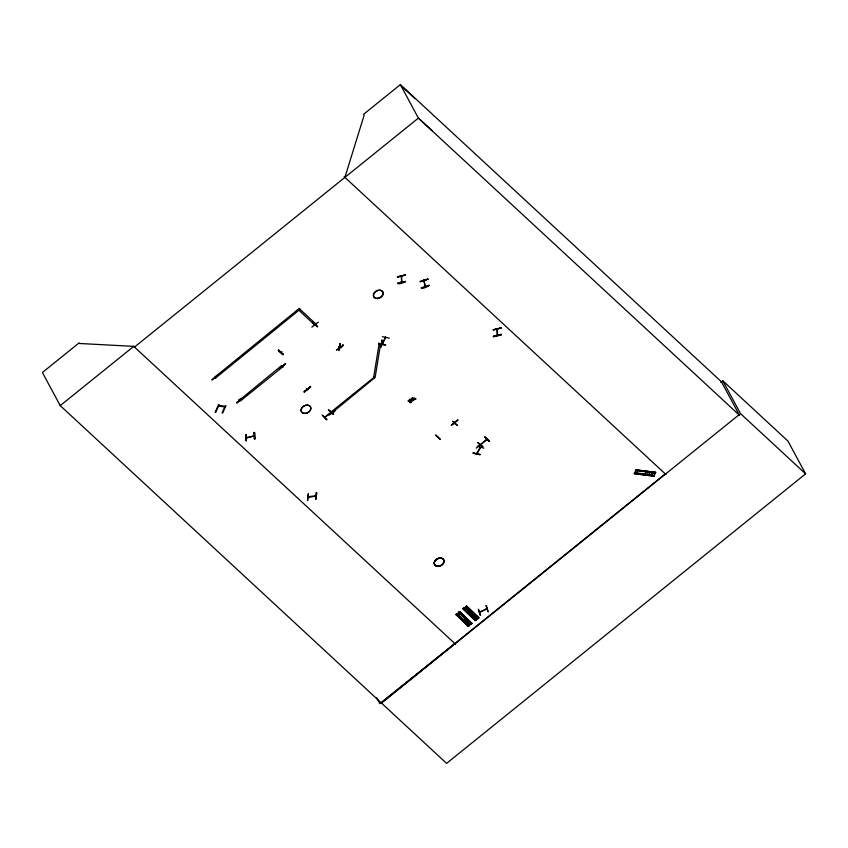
<?xml version="1.0" encoding="UTF-8"?>
<svg xmlns="http://www.w3.org/2000/svg" width="848" height="848" viewBox="0 0 848 848"><rect width="100%" height="100%" fill="white"/><g stroke="black" fill="none" stroke-linecap="round" stroke-linejoin="round"><path stroke-width="1.27" d="M282.914 354.676L278.367 350.341L282.914 354.697L283.126 354.135M283.19 354.411L278.568 349.842M634.315 473.64L636.053 469.824L655.705 472.336L653.967 476.152L634.315 473.64L653.978 476.152M634.611 472.548L654.285 475.484M635.544 470.534L655.419 473.004M654.02 475.792L634.325 473.184L654.041 475.76L654.486 474.986M655.483 472.41L635.862 470.28M476.979 453.712L476.979 453.118M308.28 493.716L307.58 500.596L308.333 493.949M315.011 495.624C317.396 496.97 311.015 495.296 308.312 497.129M315.901 499.143L316.707 492.593L315.859 499.207L316.124 492.391M423.926 280.783L423.724 280.158M425.41 286.688L423.746 280.222M480.413 615.044L478.389 609.214L480.095 615.192M281.25 352.28L281.716 351.825L281.07 352.333M314.364 325.166L314.894 324.784M331.059 412.531L324.583 417.428L330.964 412.319M486.222 439.783L486.985 439.529L476.216 448.157M246.196 434.547L246.185 441.066L245.856 434.653M338.967 350.298L340.26 343.663M401.549 276.618L401.528 276.056M401.772 282.426L401.189 276.215M497.543 335.331L497.331 329.141M374.286 378.081L332.109 412.679L331.218 411.852L373.618 377.667L379.067 344.118M373.396 377.254L375.123 377.53L380.582 343.981M340.355 343.694L338.628 350.372L340.207 343.429M339.9 346.853L340.589 346.843L339.751 346.864M380.445 343.663C382.077 343.419 380.01 344.362 380.18 343.334M380.402 346.768L380.985 347.012L382.268 340.366L381.695 340.133M455.153 423.661L454.878 423.883M397.405 276.904L405.259 275.038M501.073 328.123L493.229 329.978L501.062 327.773M501.041 328.028L493.091 329.681M401.168 276.172L401.062 276.49M401.751 282.363L401.539 276.172M496.939 329.236L497.246 335.49M635.587 470.619L635.83 469.898L655.674 472.431M378.537 343.588C394.585 345.878 379.003 345.454 378.6 343.027M215.837 377.657L215.424 377.296L215.657 377.911M239.306 399.896L239.316 399.238M239.963 400.012L239.549 399.62L239.698 400.192M282.32 366.41L282.819 366.887L282.278 365.753M282.532 366.23L282.66 366.855M315.7 324.911L314.279 325.208M338.946 346.737L339.635 347.553L339.179 347.118M332.278 412.276L331.557 411.98L332.109 412.679M332.236 412.234L331.589 411.46M454.634 422.961L455.323 423.088M479.449 445.412L478.781 445.221L479.29 445.698M344.903 177.38L364.142 115.222L363.622 114.268L400.373 84.63L721.478 381.833L738.258 412.997M473.057 453.277L480.148 454.634L473.279 452.959M480.085 454.645L473.205 453.012M476.629 453.701L480.244 447.426M480.593 447.511L476.873 453.754M456.044 614.609L468.361 626.28L456.023 614.609L459.733 611.684L471.976 623.428L459.669 611.758L459.044 612.256L471.35 623.916M456.521 614.238L457.146 613.719L469.41 625.421L468.764 625.951L456.171 614.217L468.467 626.025L456.256 614.291M457.136 613.74L456.648 614.122L469.008 625.75L468.319 626.301M468.446 625.909L471.944 623.439L470.884 624.266L458.609 612.585L459.118 612.171M471.53 623.768L459.425 611.779L471.742 623.45L471.382 623.884M463.156 608.599L466.718 606.055L478.982 617.757L475.272 620.672L463.008 608.991L463.708 608.44L475.982 620.121L463.623 608.493L464.132 608.09L476.364 619.835L464.132 608.09M465.594 606.956L466.442 606.14L478.569 618.086L477.869 618.637L465.616 606.956L477.89 618.637M465.753 606.68L466.358 606.066L478.654 617.874M475.357 620.619L463.146 608.599M475.707 620.344L463.432 608.663M475.919 620.174L463.771 608.101M478.632 617.747L478.336 618.287L466.093 606.553M479.979 447.882L480.636 447.373M218.498 406.16L215.763 412.308L215.18 412.234L218.593 404.57L219.176 404.644L218.795 405.492L225.123 406.266L225.939 405.662L222.664 413.018L222.081 412.944L224.762 406.923L218.816 406.16M636.339 473.449L637.834 470.142M644.883 474.541L646.388 471.244M646.886 474.795L648.381 471.499M648.656 475.018L650.151 471.721M650.649 475.272L652.144 471.976M651.985 475.442L653.479 472.145M435.713 435.13L440.366 439.412L435.777 435.13M486.01 608.811L486.328 609.023M315.318 324.89L315.541 324.71M307.75 389.794L307.697 389.518M254.22 435.967L246.482 437.907M382.374 336.677L389.327 338.182M385.458 337.038L382.395 344.055M382.384 344.002L385.692 337.091M280.911 352.185L281.759 351.867M477.276 446.133L483.943 448.179M308.227 497.14L309.064 497.257L308.916 496.652M316.028 496.091L308.375 497.373M471.053 623.99L458.757 612.192M478.548 618.128L466.209 606.458M325.335 417.131L325.102 416.516M720.821 382.437L722.835 380.805L787.94 441.066L805.6 473.852L446.599 763.37L60.24 405.63L133.783 346.323L134.535 347.023L418.393 118.105L400.373 84.63M300.171 309.234L215.593 378.028L214.703 377.201L299.27 308.407M298.931 310.23L314.491 324.837L315.509 323.427M239.496 400.139L281.674 365.541L282.787 366.781L240.387 400.966L239.094 399.419M409.913 402.471L411.375 401.645L407.973 400.977L410.326 399.567L408.535 400.616M414.704 398.316L416.05 398.857L415.552 399.27L414.555 398.041M410.029 402.758L411.386 402.524L411.852 401.242L408.672 400.892M381.346 702.833L665.256 473.873M381.494 703.109L740.495 413.591L722.835 380.805M454.846 643.558L379.787 703.628L376.66 697.819M211.989 379.798L218.307 374.519M218.371 374.699L212.064 379.893M312.764 322.664L317.682 326.671L312.615 322.388M278.356 350.404L283.274 354.411M311.831 327.127L318.307 322.113M278.981 368.636L285.617 363.771L279.236 368.869M279.151 368.774L285.553 363.675M339.126 347.076L339.825 347.235L339.168 346.556M342.793 344.638C344.786 346.132 336.296 350.542 336.402 349.747M304.262 392.02L310.665 386.921M328.77 410.252L333.677 414.259L328.621 409.976M328.833 414.64C328.706 415.446 337.207 411.047 335.214 409.542M451.486 425.272L457.888 420.163M486.752 439.349L480.593 444.596M464.407 609.786L467.608 607.253M457.422 615.415L460.634 612.871M462.764 620.503L465.965 617.969M469.739 614.874L472.951 612.341M470.99 616.061L474.191 613.528M464.004 621.69L467.216 619.146M465.117 622.739L468.329 620.195M472.103 617.111L475.304 614.577M473.343 618.298L476.544 615.754M466.368 623.927L469.569 621.383M467.195 624.722L470.396 622.178M474.17 619.093L477.382 616.549M452.811 421.339L457.57 425.537L452.832 421.339M438.268 437.335L437.992 437.197M486.476 605.801L485.904 605.705M486.953 608.822L479.597 612.224L487.038 608.79M486.466 605.79L488.088 611.79L486.148 605.907M466.018 606.627L478.293 618.309L465.732 606.564M317.353 326.862L312.679 322.378M328.833 410.146L333.232 414.259M484.696 437.176L489.222 441.479M420.205 281.759L427.964 279.172M428.007 279.289L420.099 281.589L427.858 279.003M429.003 285.161C429.788 285.787 421.233 289.857 421.265 287.811M480.233 611.673L480.116 611.355M254.315 438.755L254.898 438.925L254.559 432.533L253.987 432.374M254.209 435.745L246.63 437.865M405.27 274.805L397.436 277.01L405.28 275.155M401.242 281.462L401.782 281.854L401.168 281.335M405.365 281.292C406.128 281.992 397.33 285.204 397.532 283.211M493.303 336.105C517.905 330.89 477.138 340.684 501.295 334.854M493.441 336.433L501.157 334.26M282.734 366.845L282.055 365.933M379.289 344.521L380.805 344.383M247.15 437.451L247.139 437.102M382.225 340.345L380.975 347.002M339.783 347.15L340.461 347.076M254.517 432.512L254.888 438.914M254.506 438.967L254.177 432.586L254.464 439.031M134.493 347.065L133.73 346.366L79.479 343.482L79.15 342.868L42.4 372.505L60.24 405.63M424.254 280.54L424 280.063M424 280.699L425.134 286.772M401.708 281.812L401.443 281.271M400.892 85.595L414.905 98.474M432.416 130.995L418.393 118.105L739.509 415.308M740.495 413.591L805.6 473.852M344.15 176.681L666.009 474.573M299.492 308.81L315.721 323.841M373.618 377.667L374.509 378.494M133.73 346.366L455.599 644.257M343.154 345.104L336.539 349.98M310.103 386.296L310.569 386.73M283.009 366.633L282.437 365.795M463.167 608.716L475.442 620.397M459.319 612.033L471.594 623.715M456.796 613.729L469.145 625.485M310.294 386.593L304.178 391.84M243.334 397.818L236.952 402.938L236.55 402.418M497.129 329.384L496.854 329.448M424.753 285.617L425.378 286.105L424.689 285.765M409.902 399.026L410.326 399.567M326.787 419.368L326.586 419.93L322.229 415.085L326.756 419.431M477.88 442.624L482.798 446.673L477.88 442.624M414.492 399.472C410.782 404.04 410.549 393.854 414.492 399.472M411.481 398.645C413.548 403.203 414.905 396.885 411.481 398.645M306.446 388.734L307.188 388.999L306.488 388.776M243.079 397.553L236.698 402.694L243.079 397.553M310.485 386.762L304.114 391.903L310.506 386.794M335.363 409.775L328.982 414.916L335.384 409.807M457.708 420.014L451.316 425.124L457.708 420.014M484.982 436.996L489.54 441.289L484.961 436.974M429.152 285.437L421.361 288.002L429.141 285.447M405.514 281.557L397.638 283.391L405.503 281.621M438.395 566.443A5.173 3.816 -28.3 0 0 443.748 559.903A5.173 3.816 -28.3 0 0 435.374 560.57A5.173 3.816 -28.3 0 0 438.395 566.443M438.289 566.21A5.13 3.795 -28.3 0 0 443.599 559.701A5.13 3.795 -28.3 0 0 435.278 560.358A5.13 3.795 -28.3 0 0 438.289 566.21M438.331 566.326A5.173 3.827 -28.3 0 0 443.684 559.765A5.173 3.827 -28.3 0 0 435.3 560.433A5.173 3.827 -28.3 0 0 438.331 566.326M305.195 413.464A5.173 3.827 -28.3 0 0 310.548 406.902A5.173 3.827 -28.3 0 0 302.164 407.57A5.173 3.827 -28.3 0 0 305.195 413.464A5.173 3.827 -28.3 0 0 310.485 406.786A5.173 3.827 -28.3 0 0 302.1 407.453A5.173 3.827 -28.3 0 0 305.132 413.336M377.561 298.56A5.141 3.795 -28.3 0 0 382.893 292.041A5.141 3.795 -28.3 0 0 374.551 292.708A5.141 3.795 -28.3 0 0 377.561 298.56M377.445 298.348A5.141 3.795 -28.3 0 0 382.777 291.829A5.141 3.795 -28.3 0 0 374.434 292.496A5.141 3.795 -28.3 0 0 377.445 298.348"/></g></svg>
